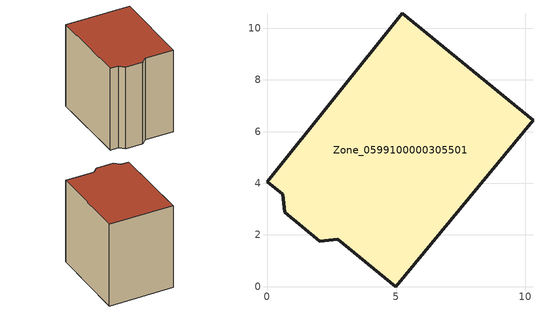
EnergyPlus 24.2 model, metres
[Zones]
Zone_0599100000305501
 floor ground (C_G): 0.68,2.87 0.61,3.57 0,4.07 5.24,10.58 10.3,6.44 4.98,0 2.74,1.83 2.04,1.76 z0
 wall outside (C_F): 0.61,3.57 0.68,2.87 2.04,1.76 2.74,1.83 4.98,0 10.3,6.44 5.24,10.58 0,4.07 0.61,3.57 z0:8.68
 roof outside (C_R): 5.24,10.58 0,4.07 0.61,3.57 0.68,2.87 2.04,1.76 2.74,1.83 4.98,0 10.3,6.44 z8.68
[BUILDING]
Pand.0599100000305501: North Axis=0; Terrain=City; Loads Convergence Tolerance Value=0.04; Temperature Convergence Tolerance Value=0.4; Solar Distribution=FullExterior; Maximum Number of Warmup Days=25; Minimum Number of Warmup Days=1
[Site:Location]
Rotterdam.The.Hague.AP_ZH_NLD Design_Conditions: Latitude=51.96; Longitude=4.45; Time Zone=1; Elevation=-4.5
[SITE:GROUNDTEMPERATURE:BUILDINGSURFACE]
18, 18, 18, 18, 18, 18, 18, 18, 18, 18, 18, 18
[MATERIAL] Thermal Absorptance=0.9; Solar Absorptance=0.7; Visible Absorptance=0.7
Name | Roughness | Thickness | Conductivity | Density | Specific Heat
G.TI.1946 | MediumSmooth | 0.15 | 1 | 540 | 1210
F.TI.1946 | Rough | 0.3 | 0.857143 | 1920 | 840
R.TI.1946 | MediumRough | 0.2 | 0.1 | 1500 | 1000
[CONSTRUCTION]
C_G: G.TI.1946
C_F: F.TI.1946
C_R: R.TI.1946
[ZONE]
Zone_0599100000305501: Type=1; Multiplier=1; Ceiling Height=Autocalculate; Volume=Autocalculate; Floor Area=autocalculate; Part of Total Floor Area=Yes
[ZONEINFILTRATION:DESIGNFLOWRATE]
Infil_Zone_0599100000305501: Zone or ZoneList or Space or SpaceList=Zone_0599100000305501; Schedule=AlwaysOn; Design Flow Rate Calculation Method=Flow/Area; Flow Rate per Floor Area=0.003; Constant Term Coefficient=1; Temperature Term Coefficient=0; Velocity Term Coefficient=0; Velocity Squared Term Coefficient=0
[HVACTEMPLATE:ZONE:IDEALLOADSAIRSYSTEM]
Zone_0599100000305501: Maximum Heating Supply Air Temperature=50; Minimum Cooling Supply Air Temperature=13; Maximum Heating Supply Air Humidity Ratio=0.0156; Minimum Cooling Supply Air Humidity Ratio=0.0077; Heating Limit=NoLimit; Cooling Limit=NoLimit; Dehumidification Control Type=ConstantSensibleHeatRatio; Cooling Sensible Heat Ratio=0.7; Dehumidification Setpoint=60; Humidification Control Type=None; Humidification Setpoint=30; Outdoor Air Method=None; Outdoor Air Flow Rate per Person=0.00944; Outdoor Air Flow Rate per Zone Floor Area=0; Outdoor Air Flow Rate per Zone=0; Demand Controlled Ventilation Type=None; Outdoor Air Economizer Type=NoEconomizer; Heat Recovery Type=None; Sensible Heat Recovery Effectiveness=0.7; Latent Heat Recovery Effectiveness=0.65
[ZONECONTROL:THERMOSTAT]
ThermostatControl_Zone_0599100000305501: Zone or ZoneList=Zone_0599100000305501; Control Type Schedule=DualSetpointControlType; Control 1=Thermostat_Zone_0599100000305501; Temperature Difference Between Cutout And Setpoint=0
[THERMOSTATSETPOINT:DUALSETPOINT]
Thermostat_Zone_0599100000305501: Heating Setpoint Temperature Schedule=HeatingSetpoint_Zone_0599100000305501; Cooling Setpoint Temperature Schedule=CoolingSetpoint_Zone_0599100000305501
[SCHEDULE:COMPACT]
HeatingSetpoint_Zone_0599100000305501: Through: 12/31, For: AllDays, Until: 24:00, 21
CoolingSetpoint_Zone_0599100000305501: Through: 12/31, For: AllDays, Until: 24:00, 24
DualSetpointControlType: Through: 12/31, For: AllDays, Until: 24:00, 4
AlwaysOn: Through: 12/31, For: AllDays, Until: 24:00, 1
